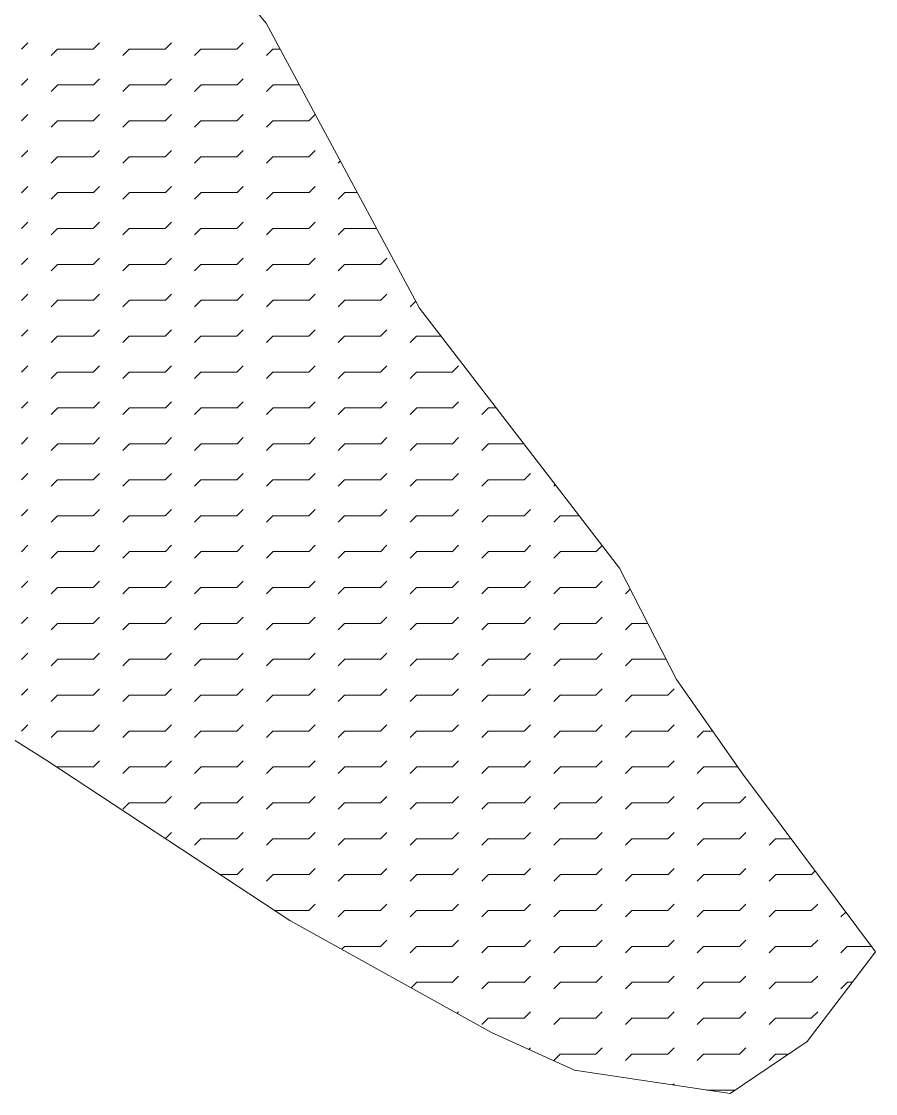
# Model space of a CAD drawing. Header units: millimetres. Extents: x 234136 to 237571, y 2625383 to 2628766.
# Drawn here: x 237526.83 to 237557.04, y 2628487.12 to 2628525.06 of the extents above; entities that cross this region are included whole.
import ezdxf

# ---------------------------------------------------------------- set-up
doc = ezdxf.new("R2010")
doc.units = ezdxf.units.MM
doc.layers.add('Pond', color=140, linetype='Continuous', lineweight=13)

msp = doc.modelspace()

# ---------------------------------------------------------------- linework, layer by layer
at = {"layer": 'Pond'}
for p, q in [((237528.884, 2628532.925), (237535.491, 2628524.991)), ((237535.491, 2628524.991), (237540.915, 2628514.913)), ((237526.83, 2628524.076), (237527.055, 2628524.301)), ((237527.876, 2628523.852), (237528.1, 2628524.076)), ((237528.1, 2628524.08), (237529.37, 2628524.08)), ((237529.37, 2628524.076), (237529.595, 2628524.301)), ((237530.416, 2628523.852), (237530.64, 2628524.076)), ((237530.64, 2628524.08), (237531.91, 2628524.08)), ((237531.91, 2628524.076), (237532.135, 2628524.301)), ((237532.956, 2628523.852), (237533.18, 2628524.076)), ((237533.18, 2628524.08), (237534.45, 2628524.08)), ((237534.45, 2628524.076), (237534.675, 2628524.301)), ((237535.496, 2628523.852), (237535.72, 2628524.076)), ((237535.72, 2628524.08), (237535.981, 2628524.08)), ((237526.83, 2628522.806), (237527.055, 2628523.031)), ((237527.876, 2628522.582), (237528.1, 2628522.806)), ((237528.1, 2628522.81), (237529.37, 2628522.81)), ((237529.37, 2628522.806), (237529.595, 2628523.031)), ((237530.416, 2628522.582), (237530.64, 2628522.806)), ((237530.64, 2628522.81), (237531.91, 2628522.81)), ((237531.91, 2628522.806), (237532.135, 2628523.031)), ((237532.956, 2628522.582), (237533.18, 2628522.806)), ((237533.18, 2628522.81), (237534.45, 2628522.81)), ((237534.45, 2628522.806), (237534.675, 2628523.031)), ((237535.496, 2628522.582), (237535.72, 2628522.806)), ((237535.72, 2628522.81), (237536.665, 2628522.81)), ((237526.83, 2628521.536), (237527.055, 2628521.761)), ((237529.37, 2628521.536), (237529.595, 2628521.761)), ((237531.91, 2628521.536), (237532.135, 2628521.761)), ((237534.45, 2628521.536), (237534.675, 2628521.761)), ((237536.99, 2628521.536), (237537.215, 2628521.761)), ((237527.876, 2628521.312), (237528.1, 2628521.536)), ((237528.1, 2628521.54), (237529.37, 2628521.54)), ((237530.416, 2628521.312), (237530.64, 2628521.536)), ((237530.64, 2628521.54), (237531.91, 2628521.54)), ((237532.956, 2628521.312), (237533.18, 2628521.536)), ((237533.18, 2628521.54), (237534.45, 2628521.54)), ((237535.496, 2628521.312), (237535.72, 2628521.536)), ((237535.72, 2628521.54), (237536.99, 2628521.54)), ((237526.83, 2628520.266), (237527.055, 2628520.491)), ((237527.876, 2628520.042), (237528.1, 2628520.266)), ((237528.1, 2628520.27), (237529.37, 2628520.27)), ((237529.37, 2628520.266), (237529.595, 2628520.491)), ((237530.416, 2628520.042), (237530.64, 2628520.266)), ((237530.64, 2628520.27), (237531.91, 2628520.27)), ((237531.91, 2628520.266), (237532.135, 2628520.491)), ((237532.956, 2628520.042), (237533.18, 2628520.266)), ((237533.18, 2628520.27), (237534.45, 2628520.27)), ((237534.45, 2628520.266), (237534.675, 2628520.491)), ((237535.496, 2628520.042), (237535.72, 2628520.266)), ((237535.72, 2628520.27), (237536.99, 2628520.27)), ((237536.99, 2628520.266), (237537.215, 2628520.491)), ((237538.036, 2628520.042), (237538.113, 2628520.119)), ((237526.83, 2628518.996), (237527.055, 2628519.221)), ((237529.37, 2628518.996), (237529.595, 2628519.221)), ((237531.91, 2628518.996), (237532.135, 2628519.221)), ((237534.45, 2628518.996), (237534.675, 2628519.221)), ((237536.99, 2628518.996), (237537.215, 2628519.221)), ((237527.876, 2628518.772), (237528.1, 2628518.996)), ((237528.1, 2628519), (237529.37, 2628519)), ((237530.416, 2628518.772), (237530.64, 2628518.996)), ((237530.64, 2628519), (237531.91, 2628519)), ((237532.956, 2628518.772), (237533.18, 2628518.996)), ((237533.18, 2628519), (237534.45, 2628519)), ((237535.496, 2628518.772), (237535.72, 2628518.996)), ((237535.72, 2628519), (237536.99, 2628519)), ((237538.036, 2628518.772), (237538.26, 2628518.996)), ((237538.26, 2628519), (237538.715, 2628519)), ((237526.83, 2628517.726), (237527.055, 2628517.951)), ((237529.37, 2628517.726), (237529.595, 2628517.951)), ((237531.91, 2628517.726), (237532.135, 2628517.951)), ((237534.45, 2628517.726), (237534.675, 2628517.951)), ((237536.99, 2628517.726), (237537.215, 2628517.951)), ((237527.876, 2628517.502), (237528.1, 2628517.726)), ((237528.1, 2628517.73), (237529.37, 2628517.73)), ((237530.416, 2628517.502), (237530.64, 2628517.726)), ((237530.64, 2628517.73), (237531.91, 2628517.73)), ((237532.956, 2628517.502), (237533.18, 2628517.726)), ((237533.18, 2628517.73), (237534.45, 2628517.73)), ((237535.496, 2628517.502), (237535.72, 2628517.726)), ((237535.72, 2628517.73), (237536.99, 2628517.73)), ((237538.036, 2628517.502), (237538.26, 2628517.726)), ((237538.26, 2628517.73), (237539.399, 2628517.73)), ((237526.83, 2628516.456), (237527.055, 2628516.681)), ((237527.876, 2628516.232), (237528.1, 2628516.456)), ((237528.1, 2628516.46), (237529.37, 2628516.46)), ((237529.37, 2628516.456), (237529.595, 2628516.681)), ((237530.416, 2628516.232), (237530.64, 2628516.456)), ((237530.64, 2628516.46), (237531.91, 2628516.46)), ((237531.91, 2628516.456), (237532.135, 2628516.681)), ((237532.956, 2628516.232), (237533.18, 2628516.456)), ((237533.18, 2628516.46), (237534.45, 2628516.46)), ((237534.45, 2628516.456), (237534.675, 2628516.681)), ((237535.496, 2628516.232), (237535.72, 2628516.456)), ((237535.72, 2628516.46), (237536.99, 2628516.46)), ((237536.99, 2628516.456), (237537.215, 2628516.681)), ((237538.036, 2628516.232), (237538.26, 2628516.456)), ((237538.26, 2628516.46), (237539.53, 2628516.46)), ((237539.53, 2628516.456), (237539.755, 2628516.681)), ((237526.83, 2628515.186), (237527.055, 2628515.411)), ((237529.37, 2628515.186), (237529.595, 2628515.411)), ((237531.91, 2628515.186), (237532.135, 2628515.411)), ((237534.45, 2628515.186), (237534.675, 2628515.411)), ((237536.99, 2628515.186), (237537.215, 2628515.411)), ((237539.53, 2628515.186), (237539.755, 2628515.411)), ((237527.876, 2628514.962), (237528.1, 2628515.186)), ((237528.1, 2628515.19), (237529.37, 2628515.19)), ((237530.416, 2628514.962), (237530.64, 2628515.186)), ((237530.64, 2628515.19), (237531.91, 2628515.19)), ((237532.956, 2628514.962), (237533.18, 2628515.186)), ((237533.18, 2628515.19), (237534.45, 2628515.19)), ((237535.496, 2628514.962), (237535.72, 2628515.186)), ((237535.72, 2628515.19), (237536.99, 2628515.19)), ((237538.036, 2628514.962), (237538.26, 2628515.186)), ((237538.26, 2628515.19), (237539.53, 2628515.19)), ((237540.576, 2628514.962), (237540.779, 2628515.165)), ((237540.915, 2628514.913), (237547.984, 2628505.714)), ((237526.83, 2628513.916), (237527.055, 2628514.141)), ((237529.37, 2628513.916), (237529.595, 2628514.141)), ((237531.91, 2628513.916), (237532.135, 2628514.141)), ((237534.45, 2628513.916), (237534.675, 2628514.141)), ((237536.99, 2628513.916), (237537.215, 2628514.141)), ((237539.53, 2628513.916), (237539.755, 2628514.141)), ((237527.876, 2628513.692), (237528.1, 2628513.916)), ((237528.1, 2628513.92), (237529.37, 2628513.92)), ((237530.416, 2628513.692), (237530.64, 2628513.916)), ((237530.64, 2628513.92), (237531.91, 2628513.92)), ((237532.956, 2628513.692), (237533.18, 2628513.916)), ((237533.18, 2628513.92), (237534.45, 2628513.92)), ((237535.496, 2628513.692), (237535.72, 2628513.916)), ((237535.72, 2628513.92), (237536.99, 2628513.92)), ((237538.036, 2628513.692), (237538.26, 2628513.916)), ((237538.26, 2628513.92), (237539.53, 2628513.92)), ((237540.576, 2628513.692), (237540.8, 2628513.916)), ((237540.8, 2628513.92), (237541.678, 2628513.92)), ((237526.83, 2628512.646), (237527.055, 2628512.871)), ((237527.876, 2628512.422), (237528.1, 2628512.646)), ((237528.1, 2628512.65), (237529.37, 2628512.65)), ((237529.37, 2628512.646), (237529.595, 2628512.871)), ((237530.416, 2628512.422), (237530.64, 2628512.646)), ((237530.64, 2628512.65), (237531.91, 2628512.65)), ((237531.91, 2628512.646), (237532.135, 2628512.871)), ((237532.956, 2628512.422), (237533.18, 2628512.646)), ((237533.18, 2628512.65), (237534.45, 2628512.65)), ((237534.45, 2628512.646), (237534.675, 2628512.871)), ((237535.496, 2628512.422), (237535.72, 2628512.646)), ((237535.72, 2628512.65), (237536.99, 2628512.65)), ((237536.99, 2628512.646), (237537.215, 2628512.871)), ((237538.036, 2628512.422), (237538.26, 2628512.646)), ((237538.26, 2628512.65), (237539.53, 2628512.65)), ((237539.53, 2628512.646), (237539.755, 2628512.871)), ((237540.576, 2628512.422), (237540.8, 2628512.646)), ((237540.8, 2628512.65), (237542.07, 2628512.65)), ((237542.07, 2628512.646), (237542.295, 2628512.871)), ((237526.83, 2628511.376), (237527.055, 2628511.601)), ((237529.37, 2628511.376), (237529.595, 2628511.601)), ((237531.91, 2628511.376), (237532.135, 2628511.601)), ((237534.45, 2628511.376), (237534.675, 2628511.601)), ((237536.99, 2628511.376), (237537.215, 2628511.601)), ((237539.53, 2628511.376), (237539.755, 2628511.601)), ((237542.07, 2628511.376), (237542.295, 2628511.601)), ((237527.876, 2628511.152), (237528.1, 2628511.376)), ((237528.1, 2628511.38), (237529.37, 2628511.38)), ((237530.416, 2628511.152), (237530.64, 2628511.376)), ((237530.64, 2628511.38), (237531.91, 2628511.38)), ((237532.956, 2628511.152), (237533.18, 2628511.376)), ((237533.18, 2628511.38), (237534.45, 2628511.38)), ((237535.496, 2628511.152), (237535.72, 2628511.376)), ((237535.72, 2628511.38), (237536.99, 2628511.38)), ((237538.036, 2628511.152), (237538.26, 2628511.376)), ((237538.26, 2628511.38), (237539.53, 2628511.38)), ((237540.576, 2628511.152), (237540.8, 2628511.376)), ((237540.8, 2628511.38), (237542.07, 2628511.38)), ((237543.116, 2628511.152), (237543.34, 2628511.376)), ((237543.34, 2628511.38), (237543.63, 2628511.38)), ((237526.83, 2628510.106), (237527.055, 2628510.331)), ((237529.37, 2628510.106), (237529.595, 2628510.331)), ((237531.91, 2628510.106), (237532.135, 2628510.331)), ((237534.45, 2628510.106), (237534.675, 2628510.331)), ((237536.99, 2628510.106), (237537.215, 2628510.331)), ((237539.53, 2628510.106), (237539.755, 2628510.331)), ((237542.07, 2628510.106), (237542.295, 2628510.331)), ((237527.876, 2628509.882), (237528.1, 2628510.106)), ((237528.1, 2628510.11), (237529.37, 2628510.11)), ((237530.416, 2628509.882), (237530.64, 2628510.106)), ((237530.64, 2628510.11), (237531.91, 2628510.11)), ((237532.956, 2628509.882), (237533.18, 2628510.106)), ((237533.18, 2628510.11), (237534.45, 2628510.11)), ((237535.496, 2628509.882), (237535.72, 2628510.106)), ((237535.72, 2628510.11), (237536.99, 2628510.11)), ((237538.036, 2628509.882), (237538.26, 2628510.106)), ((237538.26, 2628510.11), (237539.53, 2628510.11)), ((237540.576, 2628509.882), (237540.8, 2628510.106)), ((237540.8, 2628510.11), (237542.07, 2628510.11)), ((237543.116, 2628509.882), (237543.34, 2628510.106)), ((237543.34, 2628510.11), (237544.606, 2628510.11)), ((237526.83, 2628508.836), (237527.055, 2628509.061)), ((237527.876, 2628508.612), (237528.1, 2628508.836)), ((237528.1, 2628508.84), (237529.37, 2628508.84)), ((237529.37, 2628508.836), (237529.595, 2628509.061)), ((237530.416, 2628508.612), (237530.64, 2628508.836)), ((237530.64, 2628508.84), (237531.91, 2628508.84)), ((237531.91, 2628508.836), (237532.135, 2628509.061)), ((237532.956, 2628508.612), (237533.18, 2628508.836)), ((237533.18, 2628508.84), (237534.45, 2628508.84)), ((237534.45, 2628508.836), (237534.675, 2628509.061)), ((237535.496, 2628508.612), (237535.72, 2628508.836)), ((237535.72, 2628508.84), (237536.99, 2628508.84)), ((237536.99, 2628508.836), (237537.215, 2628509.061)), ((237538.036, 2628508.612), (237538.26, 2628508.836)), ((237538.26, 2628508.84), (237539.53, 2628508.84)), ((237539.53, 2628508.836), (237539.755, 2628509.061)), ((237540.576, 2628508.612), (237540.8, 2628508.836)), ((237540.8, 2628508.84), (237542.07, 2628508.84)), ((237542.07, 2628508.836), (237542.295, 2628509.061)), ((237543.116, 2628508.612), (237543.34, 2628508.836)), ((237543.34, 2628508.84), (237544.61, 2628508.84)), ((237544.61, 2628508.836), (237544.835, 2628509.061)), ((237545.656, 2628508.612), (237545.713, 2628508.669)), ((237526.83, 2628507.566), (237527.055, 2628507.791)), ((237529.37, 2628507.566), (237529.595, 2628507.791)), ((237531.91, 2628507.566), (237532.135, 2628507.791)), ((237534.45, 2628507.566), (237534.675, 2628507.791)), ((237536.99, 2628507.566), (237537.215, 2628507.791)), ((237539.53, 2628507.566), (237539.755, 2628507.791)), ((237542.07, 2628507.566), (237542.295, 2628507.791)), ((237544.61, 2628507.566), (237544.835, 2628507.791)), ((237527.876, 2628507.342), (237528.1, 2628507.566)), ((237528.1, 2628507.57), (237529.37, 2628507.57)), ((237530.416, 2628507.342), (237530.64, 2628507.566)), ((237530.64, 2628507.57), (237531.91, 2628507.57)), ((237532.956, 2628507.342), (237533.18, 2628507.566)), ((237533.18, 2628507.57), (237534.45, 2628507.57)), ((237535.496, 2628507.342), (237535.72, 2628507.566)), ((237535.72, 2628507.57), (237536.99, 2628507.57)), ((237538.036, 2628507.342), (237538.26, 2628507.566)), ((237538.26, 2628507.57), (237539.53, 2628507.57)), ((237540.576, 2628507.342), (237540.8, 2628507.566)), ((237540.8, 2628507.57), (237542.07, 2628507.57)), ((237543.116, 2628507.342), (237543.34, 2628507.566)), ((237543.34, 2628507.57), (237544.61, 2628507.57)), ((237545.656, 2628507.342), (237545.88, 2628507.566)), ((237545.88, 2628507.57), (237546.558, 2628507.57)), ((237526.83, 2628506.296), (237527.055, 2628506.521)), ((237529.37, 2628506.296), (237529.595, 2628506.521)), ((237531.91, 2628506.296), (237532.135, 2628506.521)), ((237534.45, 2628506.296), (237534.675, 2628506.521)), ((237536.99, 2628506.296), (237537.215, 2628506.521)), ((237539.53, 2628506.296), (237539.755, 2628506.521)), ((237542.07, 2628506.296), (237542.295, 2628506.521)), ((237544.61, 2628506.296), (237544.835, 2628506.521)), ((237547.15, 2628506.296), (237547.369, 2628506.515)), ((237527.876, 2628506.072), (237528.1, 2628506.296)), ((237528.1, 2628506.3), (237529.37, 2628506.3)), ((237530.416, 2628506.072), (237530.64, 2628506.296)), ((237530.64, 2628506.3), (237531.91, 2628506.3)), ((237532.956, 2628506.072), (237533.18, 2628506.296)), ((237533.18, 2628506.3), (237534.45, 2628506.3)), ((237535.496, 2628506.072), (237535.72, 2628506.296)), ((237535.72, 2628506.3), (237536.99, 2628506.3)), ((237538.036, 2628506.072), (237538.26, 2628506.296)), ((237538.26, 2628506.3), (237539.53, 2628506.3)), ((237540.576, 2628506.072), (237540.8, 2628506.296)), ((237540.8, 2628506.3), (237542.07, 2628506.3)), ((237543.116, 2628506.072), (237543.34, 2628506.296)), ((237543.34, 2628506.3), (237544.61, 2628506.3)), ((237545.656, 2628506.072), (237545.88, 2628506.296)), ((237545.88, 2628506.3), (237547.15, 2628506.3)), ((237547.984, 2628505.714), (237549.997, 2628501.776)), ((237526.83, 2628505.026), (237527.055, 2628505.251)), ((237527.876, 2628504.802), (237528.1, 2628505.026)), ((237528.1, 2628505.03), (237529.37, 2628505.03)), ((237529.37, 2628505.026), (237529.595, 2628505.251)), ((237530.416, 2628504.802), (237530.64, 2628505.026)), ((237530.64, 2628505.03), (237531.91, 2628505.03)), ((237531.91, 2628505.026), (237532.135, 2628505.251)), ((237532.956, 2628504.802), (237533.18, 2628505.026)), ((237533.18, 2628505.03), (237534.45, 2628505.03)), ((237534.45, 2628505.026), (237534.675, 2628505.251)), ((237535.496, 2628504.802), (237535.72, 2628505.026)), ((237535.72, 2628505.03), (237536.99, 2628505.03)), ((237536.99, 2628505.026), (237537.215, 2628505.251)), ((237538.036, 2628504.802), (237538.26, 2628505.026)), ((237538.26, 2628505.03), (237539.53, 2628505.03)), ((237539.53, 2628505.026), (237539.755, 2628505.251)), ((237540.576, 2628504.802), (237540.8, 2628505.026)), ((237540.8, 2628505.03), (237542.07, 2628505.03)), ((237542.07, 2628505.026), (237542.295, 2628505.251)), ((237543.116, 2628504.802), (237543.34, 2628505.026)), ((237543.34, 2628505.03), (237544.61, 2628505.03)), ((237544.61, 2628505.026), (237544.835, 2628505.251)), ((237545.656, 2628504.802), (237545.88, 2628505.026)), ((237545.88, 2628505.03), (237547.15, 2628505.03)), ((237547.15, 2628505.026), (237547.375, 2628505.251)), ((237548.196, 2628504.802), (237548.364, 2628504.97)), ((237526.83, 2628503.756), (237527.055, 2628503.981)), ((237529.37, 2628503.756), (237529.595, 2628503.981)), ((237531.91, 2628503.756), (237532.135, 2628503.981)), ((237534.45, 2628503.756), (237534.675, 2628503.981)), ((237536.99, 2628503.756), (237537.215, 2628503.981)), ((237539.53, 2628503.756), (237539.755, 2628503.981)), ((237542.07, 2628503.756), (237542.295, 2628503.981)), ((237544.61, 2628503.756), (237544.835, 2628503.981)), ((237547.15, 2628503.756), (237547.375, 2628503.981)), ((237527.876, 2628503.532), (237528.1, 2628503.756)), ((237528.1, 2628503.76), (237529.37, 2628503.76)), ((237530.416, 2628503.532), (237530.64, 2628503.756)), ((237530.64, 2628503.76), (237531.91, 2628503.76)), ((237532.956, 2628503.532), (237533.18, 2628503.756)), ((237533.18, 2628503.76), (237534.45, 2628503.76)), ((237535.496, 2628503.532), (237535.72, 2628503.756)), ((237535.72, 2628503.76), (237536.99, 2628503.76)), ((237538.036, 2628503.532), (237538.26, 2628503.756)), ((237538.26, 2628503.76), (237539.53, 2628503.76)), ((237540.576, 2628503.532), (237540.8, 2628503.756)), ((237540.8, 2628503.76), (237542.07, 2628503.76)), ((237543.116, 2628503.532), (237543.34, 2628503.756)), ((237543.34, 2628503.76), (237544.61, 2628503.76)), ((237545.656, 2628503.532), (237545.88, 2628503.756)), ((237545.88, 2628503.76), (237547.15, 2628503.76)), ((237548.196, 2628503.532), (237548.42, 2628503.756)), ((237548.42, 2628503.76), (237548.983, 2628503.76)), ((237526.83, 2628502.486), (237527.055, 2628502.711)), ((237529.37, 2628502.486), (237529.595, 2628502.711)), ((237531.91, 2628502.486), (237532.135, 2628502.711)), ((237534.45, 2628502.486), (237534.675, 2628502.711)), ((237536.99, 2628502.486), (237537.215, 2628502.711)), ((237539.53, 2628502.486), (237539.755, 2628502.711)), ((237542.07, 2628502.486), (237542.295, 2628502.711)), ((237544.61, 2628502.486), (237544.835, 2628502.711)), ((237547.15, 2628502.486), (237547.375, 2628502.711)), ((237527.732, 2628498.904), (237521.803, 2628502.649)), ((237527.876, 2628502.262), (237528.1, 2628502.486)), ((237528.1, 2628502.49), (237529.37, 2628502.49)), ((237530.416, 2628502.262), (237530.64, 2628502.486)), ((237530.64, 2628502.49), (237531.91, 2628502.49)), ((237532.956, 2628502.262), (237533.18, 2628502.486)), ((237533.18, 2628502.49), (237534.45, 2628502.49)), ((237535.496, 2628502.262), (237535.72, 2628502.486)), ((237535.72, 2628502.49), (237536.99, 2628502.49)), ((237538.036, 2628502.262), (237538.26, 2628502.486)), ((237538.26, 2628502.49), (237539.53, 2628502.49)), ((237540.576, 2628502.262), (237540.8, 2628502.486)), ((237540.8, 2628502.49), (237542.07, 2628502.49)), ((237543.116, 2628502.262), (237543.34, 2628502.486)), ((237543.34, 2628502.49), (237544.61, 2628502.49)), ((237545.656, 2628502.262), (237545.88, 2628502.486)), ((237545.88, 2628502.49), (237547.15, 2628502.49)), ((237548.196, 2628502.262), (237548.42, 2628502.486)), ((237548.42, 2628502.49), (237549.632, 2628502.49)), ((237549.997, 2628501.776), (237552.344, 2628498.424)), ((237526.83, 2628501.216), (237527.055, 2628501.441)), ((237527.876, 2628500.992), (237528.1, 2628501.216)), ((237528.1, 2628501.22), (237529.37, 2628501.22)), ((237529.37, 2628501.216), (237529.595, 2628501.441)), ((237530.416, 2628500.992), (237530.64, 2628501.216)), ((237530.64, 2628501.22), (237531.91, 2628501.22)), ((237531.91, 2628501.216), (237532.135, 2628501.441)), ((237532.956, 2628500.992), (237533.18, 2628501.216)), ((237533.18, 2628501.22), (237534.45, 2628501.22)), ((237534.45, 2628501.216), (237534.675, 2628501.441)), ((237535.496, 2628500.992), (237535.72, 2628501.216)), ((237535.72, 2628501.22), (237536.99, 2628501.22)), ((237536.99, 2628501.216), (237537.215, 2628501.441)), ((237538.036, 2628500.992), (237538.26, 2628501.216)), ((237538.26, 2628501.22), (237539.53, 2628501.22)), ((237539.53, 2628501.216), (237539.755, 2628501.441)), ((237540.576, 2628500.992), (237540.8, 2628501.216)), ((237540.8, 2628501.22), (237542.07, 2628501.22)), ((237542.07, 2628501.216), (237542.295, 2628501.441)), ((237543.116, 2628500.992), (237543.34, 2628501.216)), ((237543.34, 2628501.22), (237544.61, 2628501.22)), ((237544.61, 2628501.216), (237544.835, 2628501.441)), ((237545.656, 2628500.992), (237545.88, 2628501.216)), ((237545.88, 2628501.22), (237547.15, 2628501.22)), ((237547.15, 2628501.216), (237547.375, 2628501.441)), ((237548.196, 2628500.992), (237548.42, 2628501.216)), ((237548.42, 2628501.22), (237549.69, 2628501.22)), ((237549.69, 2628501.216), (237549.915, 2628501.441)), ((237526.83, 2628499.946), (237527.055, 2628500.171)), ((237529.37, 2628499.946), (237529.595, 2628500.171)), ((237531.91, 2628499.946), (237532.135, 2628500.171)), ((237534.45, 2628499.946), (237534.675, 2628500.171)), ((237536.99, 2628499.946), (237537.215, 2628500.171)), ((237539.53, 2628499.946), (237539.755, 2628500.171)), ((237542.07, 2628499.946), (237542.295, 2628500.171)), ((237544.61, 2628499.946), (237544.835, 2628500.171)), ((237547.15, 2628499.946), (237547.375, 2628500.171)), ((237549.69, 2628499.946), (237549.915, 2628500.171)), ((237527.876, 2628499.722), (237528.1, 2628499.946)), ((237528.1, 2628499.95), (237529.37, 2628499.95)), ((237530.416, 2628499.722), (237530.64, 2628499.946)), ((237530.64, 2628499.95), (237531.91, 2628499.95)), ((237532.956, 2628499.722), (237533.18, 2628499.946)), ((237533.18, 2628499.95), (237534.45, 2628499.95)), ((237535.496, 2628499.722), (237535.72, 2628499.946)), ((237535.72, 2628499.95), (237536.99, 2628499.95)), ((237538.036, 2628499.722), (237538.26, 2628499.946)), ((237538.26, 2628499.95), (237539.53, 2628499.95)), ((237540.576, 2628499.722), (237540.8, 2628499.946)), ((237540.8, 2628499.95), (237542.07, 2628499.95)), ((237543.116, 2628499.722), (237543.34, 2628499.946)), ((237543.34, 2628499.95), (237544.61, 2628499.95)), ((237545.656, 2628499.722), (237545.88, 2628499.946)), ((237545.88, 2628499.95), (237547.15, 2628499.95)), ((237548.196, 2628499.722), (237548.42, 2628499.946)), ((237548.42, 2628499.95), (237549.69, 2628499.95)), ((237550.736, 2628499.722), (237550.96, 2628499.946)), ((237550.96, 2628499.95), (237551.276, 2628499.95)), ((237536.329, 2628493.247), (237527.732, 2628498.904)), ((237529.37, 2628498.676), (237529.595, 2628498.901)), ((237531.91, 2628498.676), (237532.135, 2628498.901)), ((237534.45, 2628498.676), (237534.675, 2628498.901)), ((237536.99, 2628498.676), (237537.215, 2628498.901)), ((237539.53, 2628498.676), (237539.755, 2628498.901)), ((237542.07, 2628498.676), (237542.295, 2628498.901)), ((237544.61, 2628498.676), (237544.835, 2628498.901)), ((237547.15, 2628498.676), (237547.375, 2628498.901)), ((237549.69, 2628498.676), (237549.915, 2628498.901)), ((237528.091, 2628498.667), (237528.1, 2628498.676)), ((237528.1, 2628498.68), (237529.37, 2628498.68)), ((237530.416, 2628498.452), (237530.64, 2628498.676)), ((237530.64, 2628498.68), (237531.91, 2628498.68)), ((237532.956, 2628498.452), (237533.18, 2628498.676)), ((237533.18, 2628498.68), (237534.45, 2628498.68)), ((237535.496, 2628498.452), (237535.72, 2628498.676)), ((237535.72, 2628498.68), (237536.99, 2628498.68)), ((237538.036, 2628498.452), (237538.26, 2628498.676)), ((237538.26, 2628498.68), (237539.53, 2628498.68)), ((237540.576, 2628498.452), (237540.8, 2628498.676)), ((237540.8, 2628498.68), (237542.07, 2628498.68)), ((237543.116, 2628498.452), (237543.34, 2628498.676)), ((237543.34, 2628498.68), (237544.61, 2628498.68)), ((237545.656, 2628498.452), (237545.88, 2628498.676)), ((237545.88, 2628498.68), (237547.15, 2628498.68)), ((237548.196, 2628498.452), (237548.42, 2628498.676)), ((237548.42, 2628498.68), (237549.69, 2628498.68)), ((237550.736, 2628498.452), (237550.96, 2628498.676)), ((237550.96, 2628498.68), (237552.165, 2628498.68)), ((237552.344, 2628498.424), (237557.042, 2628492.137)), ((237530.416, 2628497.182), (237530.64, 2628497.406)), ((237530.64, 2628497.41), (237531.91, 2628497.41)), ((237531.91, 2628497.406), (237532.135, 2628497.631)), ((237532.956, 2628497.182), (237533.18, 2628497.406)), ((237533.18, 2628497.41), (237534.45, 2628497.41)), ((237534.45, 2628497.406), (237534.675, 2628497.631)), ((237535.496, 2628497.182), (237535.72, 2628497.406)), ((237535.72, 2628497.41), (237536.99, 2628497.41)), ((237536.99, 2628497.406), (237537.215, 2628497.631)), ((237538.036, 2628497.182), (237538.26, 2628497.406)), ((237538.26, 2628497.41), (237539.53, 2628497.41)), ((237539.53, 2628497.406), (237539.755, 2628497.631)), ((237540.576, 2628497.182), (237540.8, 2628497.406)), ((237540.8, 2628497.41), (237542.07, 2628497.41)), ((237542.07, 2628497.406), (237542.295, 2628497.631)), ((237543.116, 2628497.182), (237543.34, 2628497.406)), ((237543.34, 2628497.41), (237544.61, 2628497.41)), ((237544.61, 2628497.406), (237544.835, 2628497.631)), ((237545.656, 2628497.182), (237545.88, 2628497.406)), ((237545.88, 2628497.41), (237547.15, 2628497.41)), ((237547.15, 2628497.406), (237547.375, 2628497.631)), ((237548.196, 2628497.182), (237548.42, 2628497.406)), ((237548.42, 2628497.41), (237549.69, 2628497.41)), ((237549.69, 2628497.406), (237549.915, 2628497.631)), ((237550.736, 2628497.182), (237550.96, 2628497.406)), ((237550.96, 2628497.41), (237552.23, 2628497.41)), ((237552.23, 2628497.406), (237552.455, 2628497.631)), ((237531.921, 2628496.147), (237532.135, 2628496.361)), ((237534.45, 2628496.136), (237534.675, 2628496.361)), ((237536.99, 2628496.136), (237537.215, 2628496.361)), ((237539.53, 2628496.136), (237539.755, 2628496.361)), ((237542.07, 2628496.136), (237542.295, 2628496.361)), ((237544.61, 2628496.136), (237544.835, 2628496.361)), ((237547.15, 2628496.136), (237547.375, 2628496.361)), ((237549.69, 2628496.136), (237549.915, 2628496.361)), ((237552.23, 2628496.136), (237552.455, 2628496.361)), ((237532.956, 2628495.912), (237533.18, 2628496.136)), ((237533.18, 2628496.14), (237534.45, 2628496.14)), ((237535.496, 2628495.912), (237535.72, 2628496.136)), ((237535.72, 2628496.14), (237536.99, 2628496.14)), ((237538.036, 2628495.912), (237538.26, 2628496.136)), ((237538.26, 2628496.14), (237539.53, 2628496.14)), ((237540.576, 2628495.912), (237540.8, 2628496.136)), ((237540.8, 2628496.14), (237542.07, 2628496.14)), ((237543.116, 2628495.912), (237543.34, 2628496.136)), ((237543.34, 2628496.14), (237544.61, 2628496.14)), ((237545.656, 2628495.912), (237545.88, 2628496.136)), ((237545.88, 2628496.14), (237547.15, 2628496.14)), ((237548.196, 2628495.912), (237548.42, 2628496.136)), ((237548.42, 2628496.14), (237549.69, 2628496.14)), ((237550.736, 2628495.912), (237550.96, 2628496.136)), ((237550.96, 2628496.14), (237552.23, 2628496.14)), ((237553.276, 2628495.912), (237553.5, 2628496.136)), ((237553.5, 2628496.14), (237554.051, 2628496.14)), ((237533.863, 2628494.87), (237534.45, 2628494.87)), ((237534.45, 2628494.866), (237534.675, 2628495.091)), ((237535.496, 2628494.642), (237535.72, 2628494.866)), ((237535.72, 2628494.87), (237536.99, 2628494.87)), ((237536.99, 2628494.866), (237537.215, 2628495.091)), ((237538.036, 2628494.642), (237538.26, 2628494.866)), ((237538.26, 2628494.87), (237539.53, 2628494.87)), ((237539.53, 2628494.866), (237539.755, 2628495.091)), ((237540.576, 2628494.642), (237540.8, 2628494.866)), ((237540.8, 2628494.87), (237542.07, 2628494.87)), ((237542.07, 2628494.866), (237542.295, 2628495.091)), ((237543.116, 2628494.642), (237543.34, 2628494.866)), ((237543.34, 2628494.87), (237544.61, 2628494.87)), ((237544.61, 2628494.866), (237544.835, 2628495.091)), ((237545.656, 2628494.642), (237545.88, 2628494.866)), ((237545.88, 2628494.87), (237547.15, 2628494.87)), ((237547.15, 2628494.866), (237547.375, 2628495.091)), ((237548.196, 2628494.642), (237548.42, 2628494.866)), ((237548.42, 2628494.87), (237549.69, 2628494.87)), ((237549.69, 2628494.866), (237549.915, 2628495.091)), ((237550.736, 2628494.642), (237550.96, 2628494.866)), ((237550.96, 2628494.87), (237552.23, 2628494.87)), ((237552.23, 2628494.866), (237552.455, 2628495.091)), ((237553.276, 2628494.642), (237553.5, 2628494.866)), ((237553.5, 2628494.87), (237554.77, 2628494.87)), ((237554.77, 2628494.866), (237554.903, 2628494.999)), ((237535.793, 2628493.6), (237536.99, 2628493.6)), ((237536.99, 2628493.596), (237537.215, 2628493.821)), ((237538.036, 2628493.372), (237538.26, 2628493.596)), ((237538.26, 2628493.6), (237539.53, 2628493.6)), ((237539.53, 2628493.596), (237539.755, 2628493.821)), ((237540.576, 2628493.372), (237540.8, 2628493.596)), ((237540.8, 2628493.6), (237542.07, 2628493.6)), ((237542.07, 2628493.596), (237542.295, 2628493.821)), ((237543.116, 2628493.372), (237543.34, 2628493.596)), ((237543.34, 2628493.6), (237544.61, 2628493.6)), ((237544.61, 2628493.596), (237544.835, 2628493.821)), ((237545.656, 2628493.372), (237545.88, 2628493.596)), ((237545.88, 2628493.6), (237547.15, 2628493.6)), ((237547.15, 2628493.596), (237547.375, 2628493.821)), ((237548.196, 2628493.372), (237548.42, 2628493.596)), ((237548.42, 2628493.6), (237549.69, 2628493.6)), ((237549.69, 2628493.596), (237549.915, 2628493.821)), ((237550.736, 2628493.372), (237550.96, 2628493.596)), ((237550.96, 2628493.6), (237552.23, 2628493.6)), ((237552.23, 2628493.596), (237552.455, 2628493.821)), ((237553.276, 2628493.372), (237553.5, 2628493.596)), ((237553.5, 2628493.6), (237554.77, 2628493.6)), ((237554.77, 2628493.596), (237554.995, 2628493.821)), ((237543.456, 2628489.29), (237536.329, 2628493.247)), ((237555.816, 2628493.372), (237555.989, 2628493.545)), ((237539.53, 2628492.326), (237539.755, 2628492.551)), ((237542.07, 2628492.326), (237542.295, 2628492.551)), ((237544.61, 2628492.326), (237544.835, 2628492.551)), ((237547.15, 2628492.326), (237547.375, 2628492.551)), ((237549.69, 2628492.326), (237549.915, 2628492.551)), ((237552.23, 2628492.326), (237552.455, 2628492.551)), ((237554.77, 2628492.326), (237554.995, 2628492.551)), ((237538.163, 2628492.229), (237538.26, 2628492.326)), ((237538.26, 2628492.33), (237539.53, 2628492.33)), ((237540.576, 2628492.102), (237540.8, 2628492.326)), ((237540.8, 2628492.33), (237542.07, 2628492.33)), ((237543.116, 2628492.102), (237543.34, 2628492.326)), ((237543.34, 2628492.33), (237544.61, 2628492.33)), ((237545.656, 2628492.102), (237545.88, 2628492.326)), ((237545.88, 2628492.33), (237547.15, 2628492.33)), ((237548.196, 2628492.102), (237548.42, 2628492.326)), ((237548.42, 2628492.33), (237549.69, 2628492.33)), ((237550.736, 2628492.102), (237550.96, 2628492.326)), ((237550.96, 2628492.33), (237552.23, 2628492.33)), ((237553.276, 2628492.102), (237553.5, 2628492.326)), ((237553.5, 2628492.33), (237554.77, 2628492.33)), ((237557.042, 2628492.137), (237554.626, 2628488.962)), ((237555.816, 2628492.102), (237556.04, 2628492.326)), ((237556.04, 2628492.33), (237556.898, 2628492.33)), ((237540.613, 2628490.869), (237540.8, 2628491.056)), ((237540.8, 2628491.06), (237542.07, 2628491.06)), ((237542.07, 2628491.056), (237542.295, 2628491.281)), ((237543.116, 2628490.832), (237543.34, 2628491.056)), ((237543.34, 2628491.06), (237544.61, 2628491.06)), ((237544.61, 2628491.056), (237544.835, 2628491.281)), ((237545.656, 2628490.832), (237545.88, 2628491.056)), ((237545.88, 2628491.06), (237547.15, 2628491.06)), ((237547.15, 2628491.056), (237547.375, 2628491.281)), ((237548.196, 2628490.832), (237548.42, 2628491.056)), ((237548.42, 2628491.06), (237549.69, 2628491.06)), ((237549.69, 2628491.056), (237549.915, 2628491.281)), ((237550.736, 2628490.832), (237550.96, 2628491.056)), ((237550.96, 2628491.06), (237552.23, 2628491.06)), ((237552.23, 2628491.056), (237552.455, 2628491.281)), ((237553.276, 2628490.832), (237553.5, 2628491.056)), ((237553.5, 2628491.06), (237554.77, 2628491.06)), ((237554.77, 2628491.056), (237554.995, 2628491.281)), ((237555.816, 2628490.832), (237556.04, 2628491.056)), ((237556.04, 2628491.06), (237556.222, 2628491.06)), ((237542.246, 2628489.962), (237542.295, 2628490.011)), ((237544.61, 2628489.786), (237544.835, 2628490.011)), ((237547.15, 2628489.786), (237547.375, 2628490.011)), ((237549.69, 2628489.786), (237549.915, 2628490.011)), ((237552.23, 2628489.786), (237552.455, 2628490.011)), ((237554.77, 2628489.786), (237554.995, 2628490.011)), ((237543.116, 2628489.562), (237543.34, 2628489.786)), ((237543.34, 2628489.79), (237544.61, 2628489.79)), ((237545.656, 2628489.562), (237545.88, 2628489.786)), ((237545.88, 2628489.79), (237547.15, 2628489.79)), ((237548.196, 2628489.562), (237548.42, 2628489.786)), ((237548.42, 2628489.79), (237549.69, 2628489.79)), ((237550.736, 2628489.562), (237550.96, 2628489.786)), ((237550.96, 2628489.79), (237552.23, 2628489.79)), ((237553.276, 2628489.562), (237553.5, 2628489.786)), ((237553.5, 2628489.79), (237554.77, 2628489.79)), ((237546.391, 2628487.949), (237543.456, 2628489.29)), ((237544.779, 2628488.685), (237544.835, 2628488.741)), ((237547.15, 2628488.516), (237547.375, 2628488.741)), ((237549.69, 2628488.516), (237549.915, 2628488.741)), ((237554.626, 2628488.962), (237551.896, 2628487.124)), ((237552.23, 2628488.516), (237552.455, 2628488.741)), ((237545.656, 2628488.292), (237545.88, 2628488.516)), ((237545.88, 2628488.52), (237547.15, 2628488.52)), ((237548.196, 2628488.292), (237548.42, 2628488.516)), ((237548.42, 2628488.52), (237549.69, 2628488.52)), ((237550.736, 2628488.292), (237550.96, 2628488.516)), ((237550.96, 2628488.52), (237552.23, 2628488.52)), ((237553.276, 2628488.292), (237553.5, 2628488.516)), ((237553.5, 2628488.52), (237553.969, 2628488.52)), ((237551.896, 2628487.124), (237546.391, 2628487.949)), ((237549.872, 2628487.427), (237549.915, 2628487.471)), ((237551.056, 2628487.25), (237552.083, 2628487.25))]:
    msp.add_line(p, q, dxfattribs=at)

doc.saveas('drawing.dxf')
